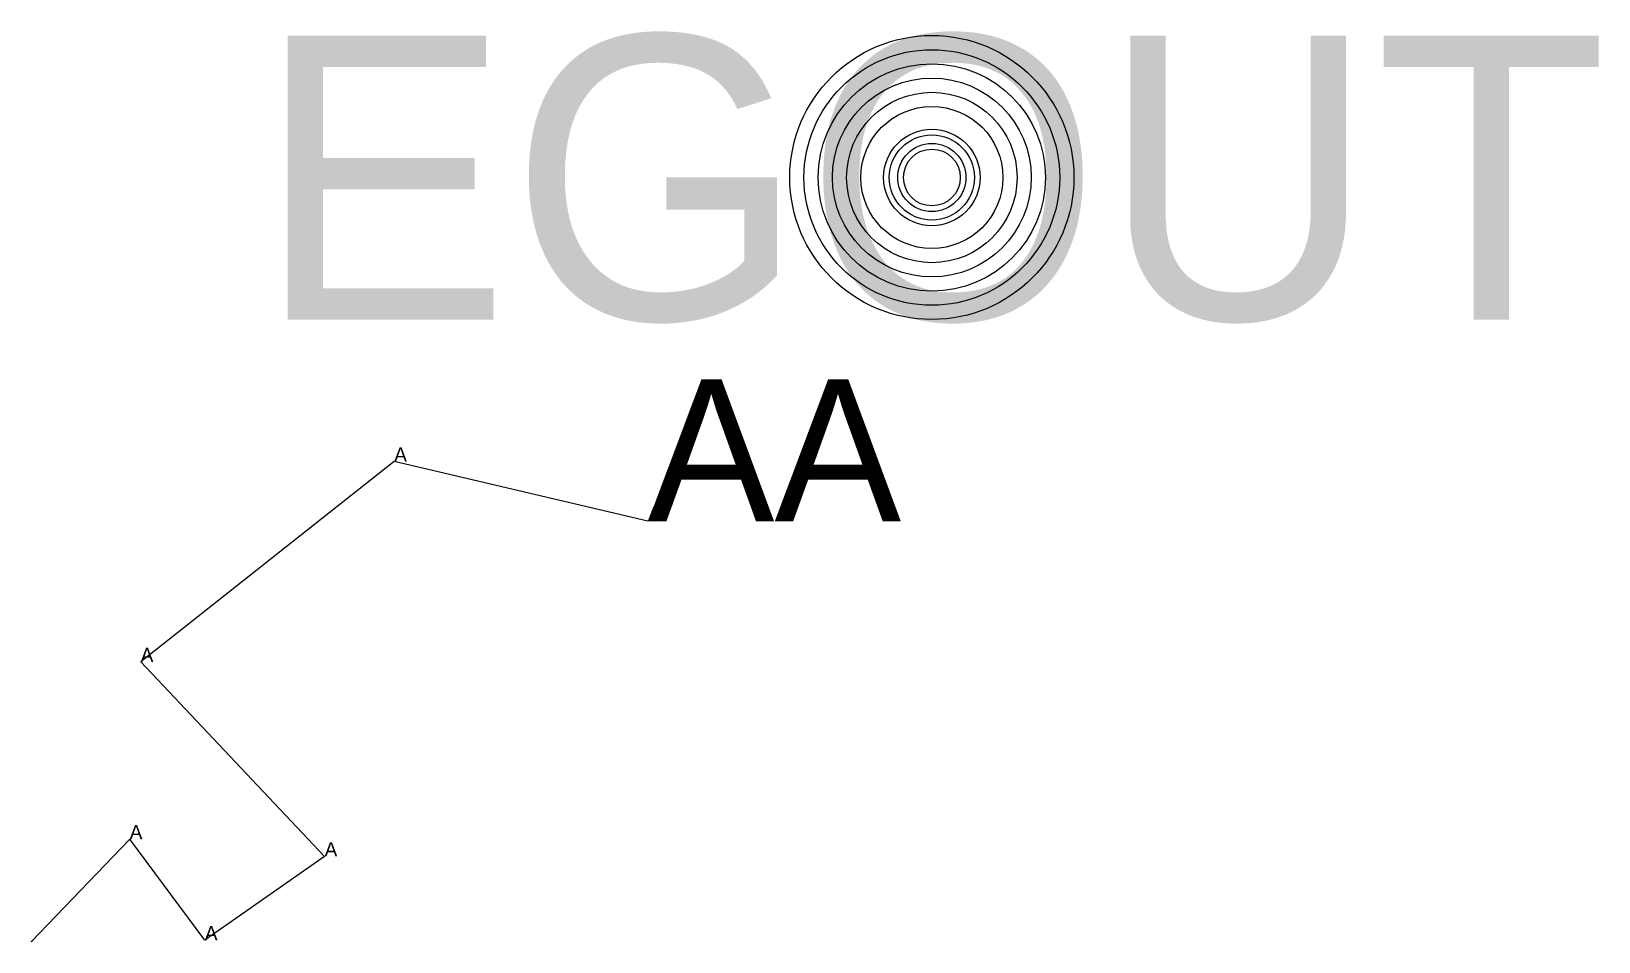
# Model space of a CAD drawing. Header units: inches. Extents: x 162 to 714, y 297 to 617.
import ezdxf
from ezdxf.enums import TextEntityAlignment as Align

# ---------------------------------------------------------------- set-up
doc = ezdxf.new("R2010")
doc.units = ezdxf.units.IN
doc.header["$MEASUREMENT"] = 0
doc.layers.add('EGOUT', color=7, linetype='Continuous')
doc.layers.add('sewer', color=1, linetype='Continuous')

# ---------------------------------------------------------------- blocks, each defined once
blk = doc.blocks.new('Endblock')
at = {"layer": 'sewer'}
blk.add_line((0, 0), (0, 0), dxfattribs=at)
for radius in [1, 1, 0.5, 0.5]:
    blk.add_circle((0, 0), radius, dxfattribs=at)
blk.add_attdef('MhName', (0, 0), '', height=1, dxfattribs=at)

msp = doc.modelspace()

# ---------------------------------------------------------------- linework, layer by layer
at = {"layer": 'EGOUT'}
for radius in [50, 45, 40, 35, 30, 25, 17, 15, 12, 10]:
    msp.add_circle((479.03, 565.61), radius, dxfattribs=at)
at = {"layer": 'sewer', "color": 7}
for p, q in [((289.81, 465.61), (200.58, 395.05)), ((379.03, 444.57), (289.81, 465.61)), ((200.58, 395.05), (265.32, 326.59)), ((196.72, 332.66), (162.14, 296.61)), ((223.16, 297.06), (196.72, 332.66)), ((265.32, 326.59), (223.16, 297.06))]:
    msp.add_line(p, q, dxfattribs=at)

# ---------------------------------------------------------------- block references
at = {"layer": 'sewer', "xscale": 0.03937007876811549, "yscale": 0.03937007859349251, "zscale": 0.03937007874015748}
msp.add_blockref('Endblock', (162.14, 296.61), dxfattribs=at).add_auto_attribs({'MhName': 'End'})

# ---------------------------------------------------------------- texts
at = {"layer": 'EGOUT'}
msp.add_text('EGOUT', height=100, dxfattribs=at).set_placement((479.03, 565.61), align=Align.MIDDLE)
at = {"layer": 'sewer'}
for s, height, p in [('AA ', 50, (379.03, 444.57)), ('A', 5, (289.81, 465.61)), ('A', 5, (379.03, 444.57)), ('A', 5, (200.58, 395.05)), ('A', 5, (196.72, 332.66)), ('A', 5, (265.32, 326.59)), ('A', 5, (223.16, 297.06))]:
    msp.add_text(s, height=height, dxfattribs=at).set_placement(p)

doc.saveas('drawing.dxf')
